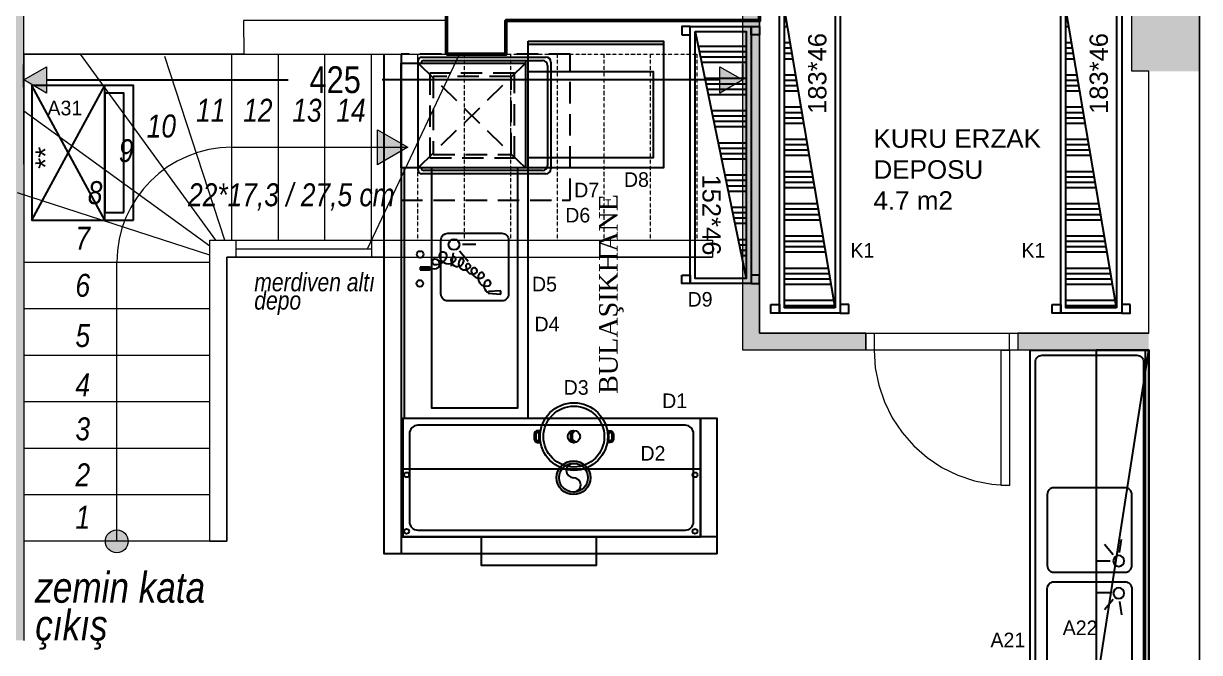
# Model space of a CAD drawing. Header units: millimetres. Extents: x 2975 to 4395, y 1592 to 4704.
# Drawn here: x 3700 to 4395, y 1998 to 2370 of the extents above; entities that cross this region are included whole.
import ezdxf
from ezdxf.enums import TextEntityAlignment as Align

# ---------------------------------------------------------------- set-up
doc = ezdxf.new("R2010")
doc.units = ezdxf.units.MM
doc.linetypes.add('DASHED', pattern=[19.05, 12.7, -6.35])
doc.linetypes.add('Style de ligne -5', pattern=[0.41656, 0.13885, -0.27771])
for name, color, linetype, lineweight in [('ALAN', 7, 'Continuous', 5), ('betonarme_AE', 7, 'Continuous', 50), ('Duvar', 7, 'Continuous', 5), ('Genel', 7, 'Continuous', 5), ('Kapen', 7, 'Continuous', 5), ('Kolon', 7, 'Continuous', 5), ('Yazı', 7, 'Continuous', 5)]:
    doc.layers.add(name, color=color, linetype=linetype, lineweight=lineweight)
doc.layers.add('Cotation', color=1, linetype='Continuous', lineweight=5, true_color=0xff0000)
for name, color, linetype in [('Kıtc-002 Çizgi', 7, 'Continuous'), ('Kıtc-040 Davlumbaz', 4, 'Continuous'), ('Kıtc-041 İstif Rafı', 7, 'Continuous'), ('S2000-002 Çizgi', 7, 'Continuous')]:
    doc.layers.add(name, color=color, linetype=linetype)
doc.styles.add('Arial Narrow', font='ARIALN.TTF')
doc.styles.add('Arial Narrow (italic)', font='ARIALNI.TTF')
doc.styles.get("Standard").update_dxf_attribs({"font": 'arial.ttf'})
doc.styles.add('TAKSİM', font='GOTHIC.TTF', dxfattribs={"height": 20})
doc.dimstyles.new('Ölçü 1', dxfattribs={"dimtxt": 20.137731, "dimasz": 13.506152, "dimexe": 9, "dimexo": 14.2875, "dimgap": 0, "dimtad": 0, "dimdec": 1, "dimtxsty": 'Arial Narrow', "dimblk": 'VW_FILLEDARROW-1', "dimblk1": 'VW_FILLEDARROW-1', "dimblk2": 'VW_FILLEDARROW-1', "dimcen": 0, "dimazin": 0, "dimtfac": 1, "dimtdec": 1, "dimtix": 1, "dimtmove": 0, "dimatfit": 0, "dimldrblk": 'VW_FILLEDARROW-2', "dimfxl": 9, "dimfxlon": 1, "dimfrac": 2, "dimtolj": 1, "dimarcsym": 0})

# ---------------------------------------------------------------- blocks, each defined once
blk = doc.blocks.new('VW_FILLEDARROW-1')
at = {"linetype": 'Continuous', "lineweight": 0}
blk.add_hatch(color=0, dxfattribs=at).paths.add_polyline_path([(-1, 0.577), (0, 0), (-1, -0.577)])
at = {"color": 0, "lineweight": 5, "flags": 128}
blk.add_lwpolyline([(-1, 0.577), (0, 0), (-1, -0.577)], close=True, dxfattribs=at)
blk = doc.blocks.new('*D71')
at = {"layer": 'Cotation', "color": 0, "lineweight": -2, "transparency": 16777216}
for p, q in [((3700.22, 2332.19), (3700.22, 2345.44)), ((4125.25, 2336.44), (4125.25, 2345.44)), ((3713.73, 2336.44), (3856.55, 2336.44)), ((4111.74, 2336.44), (3912.12, 2336.44))]:
    blk.add_line(p, q, dxfattribs=at)
at = {"layer": 'Defpoints', "color": 0, "transparency": 16777216}
for p in [(4125.25, 2336.44), (4125.25, 2336.44), (3700.22, 2317.9)]:
    blk.add_point(p, dxfattribs=at)
at = {"layer": 'Cotation', "color": 0, "lineweight": -2, "transparency": 16777216, "xscale": 13.50615234375, "yscale": 13.50615234375, "zscale": 13.50615234375, "rotation": 180}
blk.add_blockref('VW_FILLEDARROW-1', (3700.22, 2336.44), dxfattribs=at)
at = {"layer": 'Cotation', "color": 0, "lineweight": -2, "transparency": 16777216, "xscale": 13.50615234375, "yscale": 13.50615234375, "zscale": 13.50615234375}
blk.add_blockref('VW_FILLEDARROW-1', (4125.25, 2336.44), dxfattribs=at)
at = {"layer": 'Cotation', "color": 0, "transparency": 16777216, "insert": (3884.34, 2336.44), "char_height": 15.858, "attachment_point": 5, "style": 'Arial Narrow'}
blk.add_mtext('\\A1;425', dxfattribs=at)
blk = doc.blocks.new('VW_FILLEDARROW-2')
at = {"linetype": 'Continuous', "lineweight": 0}
blk.add_hatch(color=0, dxfattribs=at).paths.add_polyline_path([(-1, 0.577), (0, 0), (-1, -0.577)])
at = {"color": 0, "lineweight": 5, "flags": 128}
blk.add_lwpolyline([(-1, 0.577), (0, 0), (-1, -0.577)], close=True, dxfattribs=at)
blk = doc.blocks.new('Groupe-88-1')
at = {"layer": 'Kapen', "color": 7, "lineweight": 5}
blk.add_line((0, -5, -1000), (0, 5, -1000), dxfattribs=at)
blk = doc.blocks.new('Groupe-89-1')
at = {"layer": 'Kapen', "color": 7, "lineweight": 5}
blk.add_line((90, -5, -1000), (90, 5, -1000), dxfattribs=at)
blk = doc.blocks.new('Groupe-90-1')
at = {"layer": 'Kapen', "flags": 128}
blk.add_lwpolyline([(85, 5), (84.32, 15.44), (82.27, 25.71), (78.91, 35.61), (74.28, 45), (68.47, 53.7), (61.57, 61.57), (53.7, 68.47), (45, 74.28), (35.61, 78.91), (25.71, 82.27), (15.44, 84.32), (5, 85)], dxfattribs=at)
for points in [[(5, 5), (5, 85), (10, 85), (10, 5)], [(0, 5), (5, 5), (5, -5), (0, -5)], [(85, 5), (90, 5), (90, -5), (85, -5)]]:
    blk.add_lwpolyline(points, close=True, dxfattribs=at)
at = {"layer": 'Kapen', "color": 7}
for name in ['Groupe-88-1', 'Groupe-89-1']:
    blk.add_blockref(name, (0, 0), dxfattribs=at)
blk = doc.blocks.new('NNA_IfcDoor (2D)-11')
at = {"layer": 'Kapen', "color": 7}
blk.add_blockref('Groupe-90-1', (0, 0), dxfattribs=at)
at = {"layer": 'Kapen', "color": 0, "flags": 1}
for tag in ['IFC_UUID', 'instanceID', 'prm0_name', 'prm0_type', 'prm0_value', 'prm1_name', 'prm1_type', 'prm1_value', 'prm2_name', 'prm2_type', 'prm2_value', 'prm3_name', 'prm3_type', 'prm3_value', 'prm4_name', 'prm4_type', 'prm4_value', 'prm5_name', 'prm5_type', 'prm5_value', 'prm6_name', 'prm6_type', 'prm6_value', 'prm7_name', 'prm7_type', 'prm7_value', 'prm8_name', 'prm8_type', 'prm8_value', 'prm9_name', 'prm9_type', 'prm9_value']:
    blk.add_attdef(tag, (-9962.13, -733.4), '', height=0.018, dxfattribs=at)
blk = doc.blocks.new('A$C53E03B34')
at = {"layer": 'Kıtc-002 Çizgi'}
for points in [[(3.74, 16.55), (2, 16.55, -0.414214), (0, 18.55), (0, 21.45, -0.414214), (2, 23.45), (3.74, 23.45)], [(43.14, 16.55), (44.87, 16.55, 0.414214), (46.87, 18.55), (46.87, 21.45, 0.414214), (44.87, 23.45), (43.14, 23.45)]]:
    blk.add_lwpolyline(points, format="xyb", dxfattribs=at)
for points in [[(2.83, 17.55), (2, 17.55, -0.414214), (1, 18.55), (1, 21.45, -0.414214), (2, 22.45), (2.83, 22.45)], [(44.05, 17.55), (44.87, 17.55, 0.414214), (45.87, 18.55), (45.87, 21.45, 0.414214), (44.87, 22.45), (44.05, 22.45)]]:
    blk.add_lwpolyline(points, format="xyb", close=True, dxfattribs=at)
for points in [[(22.08, 23.4), (24.16, 21.79), (24.16, 18.12), (22.75, 16.4)], [(23.49, 23.65), (25.16, 22.26), (25.16, 17.69), (23.76, 16.35)]]:
    blk.add_lwpolyline(points, dxfattribs=at)
for radius in [20, 18, 3.66]:
    blk.add_circle((23.44, 20), radius, dxfattribs=at)
blk = doc.blocks.new('A$C15922AFF')
at = {"layer": 'Kıtc-002 Çizgi'}
h = blk.add_hatch(color=256, dxfattribs=at)
edge = h.paths.add_edge_path()
edge.add_arc((75.01, 44.34), 10, 0, 360)
edge = h.paths.add_edge_path(flags=17)
edge.add_arc((75.01, 44.34), 8.5, 0, 360)
blk.add_lwpolyline([(0, 9.34), (176, 9.34), (176, 79.34), (0, 79.34)], close=True, dxfattribs=at)
blk.add_lwpolyline([(9, 13.34), (167, 13.34, 0.414214), (172, 18.34), (172, 70.34, 0.414214), (167, 75.34), (9, 75.34, 0.414214), (4, 70.34), (4, 18.34, 0.414214)], format="xyb", close=True, dxfattribs=at)
for radius in [10, 8.5]:
    blk.add_circle((75.01, 44.34), radius, dxfattribs=at)
for centre, start, end in [((75.01, 48.59), 90, 270), ((75.01, 40.09), 270, 90)]:
    blk.add_arc(centre, 4.25, start, end, dxfattribs=at)
blk.add_blockref('A$C53E03B34', (51.35, 0), dxfattribs=at)
blk = doc.blocks.new('A$C7ED97EAE')
at = {"layer": 'Kıtc-002 Çizgi'}
for p, q in [((3.5, 88.5), (65.5, 88.5)), ((3.5, 15), (3.5, 88.5)), ((65.5, 88.5), (65.5, 15)), ((0, 3), (0, 76.5)), ((2, 78.5), (3.5, 78.5)), ((3.5, 78.5), (65.5, 78.5)), ((3.5, 76.5), (3.5, 76.5)), ((65.5, 78.5), (67, 78.5)), ((65.5, 76.5), (65.5, 76.5)), ((69, 76.5), (69, 3)), ((2, 5), (2, 75)), ((67, 75), (67, 5)), ((65.5, 15), (3.5, 15)), ((67, 15), (65.5, 15)), ((66, 0), (3, 0)), ((64, 2), (5, 2))]:
    blk.add_line(p, q, dxfattribs=at)
at = {"layer": 'Kıtc-002 Çizgi', "linetype": 'DASHED'}
for p, q in [((65.5, 78.5), (3.5, 15)), ((65.5, 15), (3.5, 78.5))]:
    blk.add_line(p, q, dxfattribs=at)
for points in [[(9.5, 21.5), (59.5, 21.5), (59.5, 71.5), (9.5, 71.5)], [(11.5, 23.5), (57.5, 23.5), (57.5, 69.5), (11.5, 69.5)]]:
    blk.add_lwpolyline(points, close=True, dxfattribs=at)
at = {"layer": 'Kıtc-002 Çizgi'}
for centre, radius, start, end in [((2, 76.5), 2, 90, 180), ((3.5, 75), 1.5, 90, 180), ((65.5, 75), 1.5, 0, 90), ((67, 76.5), 2, 0, 90), ((3, 3), 3, 180, 270), ((5, 5), 3, 180, 270), ((64, 5), 3, 270, 0), ((66, 3), 3, 270, 0)]:
    blk.add_arc(centre, radius, start, end, dxfattribs=at)
blk = doc.blocks.new('A$C7BE05278')
at = {"layer": 'Kıtc-002 Çizgi'}
h = blk.add_hatch(color=256, dxfattribs=at)
h.paths.add_polyline_path([(4.65, 9.9, -0.025454), (4.81, 10.42, 0.278063), (0.77, 7.52), (1.23, 7.32, -0.265675)])
h.paths.add_polyline_path([(5.35, 10.43, 0.028094), (4.81, 10.42, 0.025454), (4.65, 9.9, -0.030609), (5.18, 9.93, -0.027259)])
h.paths.add_polyline_path([(5.35, 10.43, 0.027259), (5.18, 9.93, -0.171751), (7.9, 8.98), (7.9, 8.98), (7.9, 8.98, -1.347305), (5.22, 7.15, -0.147228), (5.18, 9.93, 0.030609), (4.65, 9.9, 0.138731), (4.75, 7, 1.347306), (8.21, 9.37, 0.162476)])
h.paths.add_polyline_path([(12.46, 12.66), (12.73, 13.08, 0.483116), (4.81, 10.42, -0.028094), (5.35, 10.43, -0.470681)])
for p, q in [((14.4, 47.58), (14.34, 41.67)), ((14.4, 47.58), (14.34, 41.67)), ((15.96, 47.57), (14.4, 47.58)), ((15.96, 47.57), (14.4, 47.58)), ((15.05, 47.56), (14.97, 38.92)), ((15.9, 41.65), (15.96, 47.57)), ((15.9, 41.65), (15.96, 47.57)), ((14.34, 41.67), (15.9, 41.65)), ((14.34, 41.67), (15.9, 41.65)), ((0.47, 7.33), (0, 0.02)), ((0.47, 7.33), (0, 0.02)), ((1.54, 7.31), (0.47, 7.33)), ((1.54, 7.31), (0.47, 7.33)), ((1.86, 0), (1.54, 7.31)), ((1.86, 0), (1.54, 7.31)), ((0, 0.02), (1.86, 0))]:
    blk.add_line(p, q, dxfattribs=at)
for centre in [(6.31, 47.78), (23.47, 47.61)]:
    blk.add_circle(centre, 1.99, dxfattribs=at)
for centre, radius, start, end in [((17.83, 38.9), 2.86, 179.43001, 359.43001), ((19.09, 38.88), 1.6, 359.43001, 179.43001), ((25.13, 38.82), 7.64, 179.43001, 242.03458), ((23.49, 30.88), 5.53, 105.76632, 225.7833), ((22.59, 34.05), 2.23, 242.03458, 105.76632), ((20, 25.62), 3.8, 74.94983, 261.67628), ((20.62, 27.93), 1.41, 225.7833, 74.94983), ((18.07, 21.08), 3.83, 52.40892, 229.11119), ((19.64, 23.11), 1.26, 261.67628, 52.40892), ((14.42, 12.56), 4.98, 103.11986, 200.77428), ((15.59, 16.68), 3.77, 86.01564, 220.67721), ((13.69, 15.69), 1.76, 236.80878, 103.11986), ((16.45, 19.21), 1.37, 229.11119, 116.32433), ((4.79, 5.59), 4.31, 51.245, 156.7533), ((9.42, 8.58), 4.83, 57.01034, 197.57947), ((6.43, 7.63), 1.7, 197.57947, 51.245), ((11.21, 11.34), 1.54, 200.77428, 57.01034)]:
    blk.add_arc(centre, radius, start, end, dxfattribs=at)
blk.add_solid([(15.9, 41.65), (14.34, 41.67), (15.96, 47.57), (14.4, 47.58)], dxfattribs=at)
blk = doc.blocks.new('A$C7A936ED9')
at = {"layer": 'Kıtc-002 Çizgi'}
for p, q in [((97.68, 44.26), (89.87, 45.37)), ((98.92, 40.45), (92.82, 35.45)), ((102.82, 38.79), (102.82, 30.9))]:
    blk.add_line(p, q, dxfattribs=at)
for points in [[(148, 75), (0, 75), (0, 0), (148, 0)], [(148, 75), (0, 75), (0, 73), (148, 73)], [(148, 57), (6, 57), (6, 6), (148, 6)]]:
    blk.add_lwpolyline(points, close=True, dxfattribs=at)
blk.add_lwpolyline([(105.34, 11.5), (73.34, 11.5, -0.414214), (69.34, 15.5), (69.34, 47.5, -0.414214), (73.34, 51.5), (105.34, 51.5, -0.414214), (109.34, 47.5), (109.34, 15.5, -0.414214)], format="xyb", close=True, dxfattribs=at)
blk.add_circle((102.63, 43.76), 3.19, dxfattribs=at)
blk.add_blockref('A$C7BE05278', (73.38, 16.16), dxfattribs=at)
blk = doc.blocks.new('A$C483B09BF')
at = {"layer": 'Kıtc-002 Çizgi'}
for points in [[(75, 80), (75, 0), (0, 0), (0, 80)], [(57, 80), (57, 6), (6, 6), (6, 80)], [(75, 80), (75, 0), (73, 0), (73, 80)]]:
    blk.add_lwpolyline(points, close=True, dxfattribs=at)
blk = doc.blocks.new('A$C47745963')
at = {"layer": 'Kıtc-041 İstif Rafı'}
h = blk.add_hatch(dxfattribs=at)
h.set_pattern_fill('ANSI34', color=254, angle=45)
h.set_pattern_definition([(90, (8635.455, 5912.05), (-19.05, 4e-15), []), (90, (8638.63, 5915.225), (-19.05, 4e-15), []), (90, (8641.805, 5918.4), (-19.05, 4e-15), []), (90, (8644.98, 5921.575), (-19.05, 4e-15), [])])
h.paths.add_polyline_path([(3, 38), (3, 8), (149, 38)])
blk.add_line((3, 8), (149, 38), dxfattribs=at)
for points in [[(5, 46), (5, 41), (0, 41), (0, 46)], [(147, 46), (147, 41), (152, 41), (152, 46)], [(0, 5), (0, 41), (152, 41), (152, 5)], [(3, 8), (3, 38), (149, 38), (149, 8)], [(5, 0), (5, 5), (0, 5), (0, 0)], [(147, 0), (147, 5), (152, 5), (152, 0)]]:
    blk.add_lwpolyline(points, close=True, dxfattribs=at)
blk.add_text('152*46', height=10.8, dxfattribs=at).set_placement((87.53, 12.23))
blk = doc.blocks.new('A$C75205359')
at = {"layer": 'Kıtc-002 Çizgi'}
for p, q in [((51.34, 52.76), (43.53, 53.87)), ((52.57, 48.95), (46.47, 43.95)), ((79.08, 48.95), (85.17, 43.95)), ((80.31, 52.76), (88.12, 53.87)), ((56.48, 47.29), (56.48, 39.4)), ((75.17, 47.29), (75.17, 39.4))]:
    blk.add_line(p, q, dxfattribs=at)
for points in [[(0, 68), (200, 68), (200, 70), (0, 70)], [(0, 0), (200, 0), (200, 70), (0, 70)]]:
    blk.add_lwpolyline(points, close=True, dxfattribs=at)
for points in [[(7, 3), (193, 3, 0.414214), (197, 7), (197, 63, 0.414214), (193, 67), (7, 67, 0.414214), (3, 63), (3, 7, 0.414214)], [(17, 10), (59, 10, 0.414214), (63, 14), (63, 56, 0.414214), (59, 60), (17, 60, 0.414214), (13, 56), (13, 14, 0.414214)], [(114.65, 10), (72.65, 10, -0.414214), (68.65, 14), (68.65, 56, -0.414214), (72.65, 60), (114.65, 60, -0.414214), (118.65, 56), (118.65, 14, -0.414214)]]:
    blk.add_lwpolyline(points, format="xyb", close=True, dxfattribs=at)
for centre in [(56.29, 52.26), (75.36, 52.26)]:
    blk.add_circle(centre, 3.19, dxfattribs=at)
blk = doc.blocks.new('A$C399B745A')
at = {"layer": 'Kıtc-041 İstif Rafı'}
h = blk.add_hatch(dxfattribs=at)
h.set_pattern_fill('ANSI34', color=254, angle=45)
h.set_pattern_definition([(90, (8635.455, 6028.05), (-19.05, 4e-15), []), (90, (8638.63, 6031.225), (-19.05, 4e-15), []), (90, (8641.805, 6034.4), (-19.05, 4e-15), []), (90, (8644.98, 6037.575), (-19.05, 4e-15), [])])
h.paths.add_polyline_path([(180, 38), (3, 38), (3, 8)])
blk.add_line((3, 8), (180, 38), dxfattribs=at)
for points in [[(5, 46), (5, 41), (0, 41), (0, 46)], [(178, 46), (178, 41), (183, 41), (183, 46)], [(0, 5), (0, 41), (183, 41), (183, 5)], [(3, 8), (3, 38), (180, 38), (180, 8)], [(5, 0), (5, 5), (0, 5), (0, 0)], [(178, 0), (178, 5), (183, 5), (183, 0)]]:
    blk.add_lwpolyline(points, close=True, dxfattribs=at)
blk.add_text('183*46', height=10.8, dxfattribs=at).set_placement((117.79, 13.18))
blk = doc.blocks.new('A$C73F90BF7')
at = {"layer": 'S2000-002 Çizgi'}
for points in [[(0, 0), (79.69, 0), (79.69, 60), (0, 60)], [(4.59, 5.64), (75.1, 5.64), (75.1, 16.91), (4.59, 16.91)]]:
    blk.add_lwpolyline(points, close=True, dxfattribs=at)
for points in [[(0, 16.91), (79.69, 60)], [(0, 60), (79.69, 16.91)], [(0, 16.91), (79.69, 16.91)]]:
    blk.add_lwpolyline(points, dxfattribs=at)
blk.add_text('**', height=12, dxfattribs=at).set_placement((30.35, 46.01))

msp = doc.modelspace()

# ---------------------------------------------------------------- hatches: boundary and pattern name
at = {"layer": 'Genel', "linetype": 'Continuous', "lineweight": 0}
msp.add_hatch(color=7, dxfattribs=at).paths.add_polyline_path([(3909.25, 2306.94), (3927.25, 2296.54), (3909.25, 2286.15)])
h = msp.add_hatch(color=7, dxfattribs=at)
edge = h.paths.add_edge_path()
edge.add_arc((3755.22, 2063.52), 6.75, 0, 360)

# ---------------------------------------------------------------- linework, layer by layer
for p, q in [((4334.24, 1976.55, -1000), (4365.24, 2176.55, -1000)), ((4038.63, 2056.14, -1000), (3923.33, 2056.14, -1000)), ((3970.9, 2056.14, -1000), (3923.33, 2056.14, -1000)), ((4110.22, 2056.14, -1000), (4038.63, 2056.14, -1000)), ((4110.22, 2056.14, -1000), (4038.63, 2056.14, -1000))]:
    msp.add_line(p, q)
at = {"elevation": -1000}
for points in [[(3923.33, 2351.54), (3923.33, 2056.14), (3913.33, 2056.14), (3913.33, 2351.54)], [(4110.22, 2056.14), (4110.22, 2136.14), (4100.22, 2136.14), (4100.22, 2066.14), (3923.33, 2066.14)], [(4110.22, 2056.14), (4110.22, 2066.14), (4100.22, 2066.14), (4100.22, 2066.14), (3923.33, 2066.14)]]:
    msp.add_lwpolyline(points, dxfattribs=at)
for points in [[(4365.24, 2176.55), (4334.24, 2176.55), (4334.24, 1976.55), (4365.24, 1976.55)], [(3923.33, 2066.14), (4100.22, 2066.14), (4100.22, 2106.14), (3923.33, 2106.14)], [(4038.63, 2066.14), (4038.63, 2049.13), (3970.9, 2049.13), (3970.9, 2066.14)]]:
    msp.add_lwpolyline(points, close=True, dxfattribs=at)
for centre in [(3926.55, 2102.81, -2000), (4097, 2102.81, -2000), (3926.55, 2069.46, -2000), (4097, 2069.46, -2000)]:
    msp.add_circle(centre, 1.44)
at = {"layer": 'ALAN', "color": 7, "linetype": 'Continuous', "lineweight": 9, "flags": 128}
msp.add_lwpolyline([(4135.24, 2391.54), (4135.24, 2186.54), (4365.24, 2186.54), (4365.24, 2341.54), (4355.25, 2341.54), (4355.25, 2391.54)], close=True, dxfattribs=at)
at = {"layer": 'ALAN', "color": 7, "linetype": 'Continuous', "lineweight": 9}
msp.add_lwpolyline([(3541.25, 1621.54), (3950.25, 1621.54), (3950.25, 1681.54), (3990.25, 1681.54), (3990.25, 1621.54), (4365.24, 1621.54), (4365.24, 2176.55), (4125.25, 2176.54), (4125.25, 2371.54), (3985.25, 2371.54), (3985.25, 2351.54), (3950.25, 2351.54), (3950.25, 2371.55), (3830.22, 2371.54), (3830.25, 2351.54), (3700.22, 2351.54), (3700.22, 2004.92)], dxfattribs=at)
at = {"layer": 'betonarme_AE', "elevation": -1000}
msp.add_lwpolyline([(3950.22, 2351.54), (3950.22, 2401.54), (4135.22, 2401.54), (4135.22, 2371.54), (3985.23, 2371.54), (3985.23, 2351.54), (3950.22, 2351.54)], dxfattribs=at)
at = {"layer": 'Duvar'}
for p, q in [((3700.22, 2286.54, -1000), (3700.22, 2876.54, -1000)), ((4395.22, 1591.54, -1000), (4395.22, 2816.54, -1000)), ((4125.25, 2176.54, -1000), (4125.24, 2401.54, -1000)), ((4135.25, 2186.54, -1000), (4135.24, 2391.54, -1000)), ((3700.22, 2291.54, -1000), (3700.22, 2004.92, -1000)), ((3913.33, 2241.54), (3913.33, 2231.54, -2000)), ((4040.75, 2241.54, 1000), (4040.75, 2231.54, -1000)), ((4107.29, 2241.54, -1000), (4107.29, 2231.54, -1000)), ((3825.75, 2236.54, 0.05), (3905.75, 2236.54, 0.05)), ((4197.94, 2186.55, -1000), (4135.25, 2186.54, -1000)), ((4365.24, 2186.55, -1000), (4287.94, 2186.55, -1000)), ((4197.94, 2176.55, -1000), (4125.25, 2176.54, -1000)), ((4365.24, 2176.55, -1000), (4287.94, 2176.55, -1000))]:
    msp.add_line(p, q, dxfattribs=at)
for points, elevation in [([(3913.33, 2241.54), (3913.33, 2231.54), (3820.22, 2231.54), (3820.22, 2063.52), (3810.22, 2063.52), (3810.22, 2241.54), (3913.33, 2241.54)], 1000), ([(3825.75, 2241.54), (3905.75, 2241.54), (3905.75, 2231.54), (3825.75, 2231.54)], 1000.05), ([(4040.75, 2241.54), (4107.29, 2241.54), (4107.29, 2231.54), (4040.75, 2231.54)], 1000), ([(3810.22, 2063.52), (3820.22, 2063.52), (3820.22, 2063.52), (3810.22, 2063.52)], 1000)]:
    msp.add_lwpolyline(points, close=True, dxfattribs=dict(at, elevation=elevation))
at = {"layer": 'Duvar', "color": 7}
for points in [[(3685.22, 2876.54, -1000), (3685.22, 2286.54, -1000), (3700.22, 2876.54, -1000), (3700.22, 2286.54, -1000)], [(4135.25, 2186.54, -1000), (4125.25, 2176.54, -1000), (4135.24, 2391.54, -1000), (4125.24, 2401.54, -1000)], [(3690.22, 2291.54, -1000), (3700.22, 2291.54, -1000), (3690.22, 2004.92, -1000), (3700.22, 2004.92, -1000)], [(4197.94, 2186.55, -1000), (4197.94, 2176.55, -1000), (4135.25, 2186.54, -1000), (4125.25, 2176.54, -1000)], [(4365.24, 2186.55, -1000), (4365.24, 2176.55, -1000), (4287.94, 2186.55, -1000), (4287.94, 2176.55, -1000)]]:
    msp.add_solid(points, dxfattribs=at)
at = {"layer": 'Genel', "color": 7}
for p, q in [((3700.22, 2351.54, 1000), (3953.25, 2351.54, 1000)), ((3813.79, 2241.54, 1000), (3733.86, 2351.54, 1000)), ((3819.02, 2241.54, 1000), (3783.67, 2350.3, 1000)), ((3823.25, 2241.54, 1000), (3823.25, 2351.54, 1000)), ((3850.75, 2241.54, 1000), (3850.75, 2351.54, 1000)), ((3878.25, 2241.54, 1000), (3878.25, 2351.54, 1000)), ((3903.38, 2236.54, 1000), (3957.75, 2351.54, 1000)), ((3905.75, 2241.54, 1000), (3905.75, 2351.54, 1000)), ((3933.19, 2299.61, 1000), (3933.19, 2351.54, 1000)), ((3810.22, 2237.99, 1000), (3700.22, 2317.9, 1000)), ((3810.22, 2232.76, 1000), (3696.45, 2269.72, 1000)), ((3810.22, 2241.54, 1000), (3901.25, 2241.54, 1000)), ((3810.22, 2063.52, 1000), (3810.22, 2241.54, -1000)), ((3810.22, 2241.54, -1000), (4107.29, 2241.54, -1000)), ((3820.22, 2063.52, 1000), (3820.22, 2231.54, -1000)), ((3820.22, 2231.54, -1000), (4107.29, 2231.54, -1000)), ((3815.22, 2063.52, 1000), (3810.22, 2063.52, 1000))]:
    msp.add_line(p, q, dxfattribs=at)
at = {"layer": 'Genel', "color": 7, "linetype": 'Style de ligne -5'}
for p, q in [((3953.25, 2351.54, 1000), (4098.25, 2351.54, 1000)), ((3960.75, 2241.54, 1000), (3960.75, 2351.54, 1000)), ((3988.25, 2241.54, 1000), (3988.25, 2351.54, 1000)), ((4015.75, 2241.54, 1000), (4015.75, 2351.54, 1000)), ((4043.25, 2241.54, 1000), (4043.25, 2351.54, 1000)), ((4070.75, 2241.54, 1000), (4070.75, 2351.54, 1000)), ((4098.25, 2241.54, 1000), (4098.25, 2351.54, 1000)), ((3933.25, 2241.54, 1000), (3933.19, 2299.61, 1000))]:
    msp.add_line(p, q, dxfattribs=at)
at = {"layer": 'Genel'}
for p, q in [((3823.25, 2296.54, 1000), (3927.25, 2296.54, 1000)), ((3755.22, 2063.52, 1000), (3755.22, 2228.52, 1000))]:
    msp.add_line(p, q, dxfattribs=at)
at = {"layer": 'Genel', "color": 7, "linetype": 'Continuous'}
for p, q in [((3810.22, 2228.52, 1000), (3700.22, 2228.52, 1000)), ((3810.22, 2201.02, 1000), (3700.22, 2201.02, 1000)), ((3810.22, 2173.52, 1000), (3700.22, 2173.52, 1000)), ((3810.22, 2146.02, 1000), (3700.22, 2146.02, 1000)), ((3810.22, 2118.52, 1000), (3700.22, 2118.52, 1000)), ((3810.22, 2091.02, 1000), (3700.22, 2091.02, 1000)), ((3810.22, 2063.52, 1000), (3700.22, 2063.52, 1000))]:
    msp.add_line(p, q, dxfattribs=at)
at = {"layer": 'Genel', "color": 7, "lineweight": 5, "flags": 128}
msp.add_lwpolyline([(3909.25, 2306.94), (3927.25, 2296.54), (3909.25, 2286.15)], close=True, dxfattribs=at)
at = {"layer": 'Genel'}
msp.add_circle((3755.22, 2063.52, 1000), 6.75, dxfattribs=at)
at = {"layer": 'Genel', "color": 7}
msp.add_arc((3823.26, 2228.52, 1000), 68.03, 90.00844, 180, dxfattribs=at)
at = {"layer": 'Kolon', "color": 7}
for p, q in [((4395.22, 4704.44, -1000), (4395.25, 1591.54, -1000)), ((4365.24, 2176.55, -1000), (4365.24, 1621.54, -1000))]:
    msp.add_line(p, q, dxfattribs=at)
at = {"layer": 'Kolon', "color": 7, "elevation": 1000, "flags": 128}
msp.add_lwpolyline([(3953.25, 2351.54), (3950.25, 2351.54), (3950.25, 2401.54), (4135.25, 2401.54), (4135.25, 2371.54), (3985.25, 2371.54), (3985.25, 2351.54), (3953.25, 2351.54)], dxfattribs=at)
at = {"layer": 'Kolon', "color": 7}
msp.add_solid([(4355.25, 2341.54, 1000), (4395.25, 2341.54, 1000), (4355.25, 2401.54, 1000), (4395.25, 2401.54, 1000)], dxfattribs=at)
at = {"layer": 'Kıtc-040 Davlumbaz', "linetype": 'DASHED', "elevation": -1000}
msp.add_lwpolyline([(4023.33, 2265.38), (4023.33, 2351.54), (3923.33, 2351.54), (3923.33, 2265.38)], close=True, dxfattribs=at)

# ---------------------------------------------------------------- block references
for name, p, rotation in [('A$C483B09BF', (4078.33, 2284.38, -1000), 90), ('A$C7A936ED9', (3998.33, 2136.38, -1000), 90), ('A$C15922AFF', (4100.22, 2145.48, -1000), 180)]:
    msp.add_blockref(name, p, dxfattribs=dict(rotation=rotation))
at = {"xscale": -1, "rotation": 270}
msp.add_blockref('A$C75205359', (4295.24, 1976.55, -1000), dxfattribs=at)
at = {"layer": 'Kapen', "rotation": 179.9974201204786}
msp.add_blockref('NNA_IfcDoor (2D)-11', (4287.94, 2181.55), dxfattribs=at)
at = {"layer": 'Kıtc-002 Çizgi', "rotation": 90}
msp.add_blockref('A$C7ED97EAE', (4011.83, 2280.88, -1000), dxfattribs=at)
at = {"layer": 'Kıtc-041 İstif Rafı'}
for name, p, rotation in [('A$C399B745A', (4187.89, 2198.52), 90), ('A$C399B745A', (4354.26, 2198.52), 90), ('A$C47745963', (4089.22, 2368, -1000), 270)]:
    msp.add_blockref(name, p, dxfattribs=dict(at, rotation=rotation))
at = {"layer": 'S2000-002 Çizgi', "rotation": 90}
msp.add_blockref('A$C73F90BF7', (3765.08, 2253.49), dxfattribs=at)

# ---------------------------------------------------------------- texts
at = {"style": 'TAKSİM'}
for s, p in [('A31', (3724.53, 2315.46)), ('D8', (4062.39, 2273.15, -1000)), ('D7', (4032.99, 2266.96, -1000)), ('D6', (4027.72, 2252.11, -1000)), ('K1', (4195.97, 2231.29)), ('K1', (4297.09, 2231.29)), ('D5', (4008.04, 2211.33, -1000)), ('D9', (4100.02, 2202.33)), ('D4', (4009.52, 2187.67, -1000)), ('D3', (4026.78, 2150.21, -1000)), ('D1', (4084.99, 2142.32, -1000)), ('D2', (4072.16, 2111.27, -1000)), ('A22', (4324.68, 2008.06)), ('A21', (4281.97, 2000.84))]:
    msp.add_text(s, height=8.64, dxfattribs=at).set_placement(p, align=Align.CENTER)
at = {"layer": 'S2000-002 Çizgi', "color": 1, "insert": (4202.53, 2307.26, 1000), "char_height": 11, "width": 190.7712, "attachment_point": 1}
msp.add_mtext('KURU ERZAK\\PDEPOSU\\P4.7 m2', dxfattribs=at)
at = {"layer": 'S2000-002 Çizgi', "color": 1, "insert": (4040.3, 2150.72, -1000), "char_height": 11, "attachment_point": 1, "rotation": 90}
msp.add_mtext_dynamic_manual_height_columns('{\\fTimes New Roman Tur|b0|i0|c162|p18;BULAŞIKHANE}', width=190.7712, gutter_width=50, heights=[0], dxfattribs=at)
at = {"layer": 'Yazı', "color": 7, "attachment_point": 1, "line_spacing_factor": 0.996218, "style": 'Arial Narrow (italic)'}
for s, insert, char_height in [('11', (3802.1, 2325.25, 1000), 13.593), ('12', (3829.98, 2325.25, 1000), 13.593), ('13', (3858.99, 2325.25, 1000), 13.593), ('14', (3885.01, 2325.25, 1000), 13.593), ('10', (3772.91, 2315.94, 1000), 13.593), ('9', (3756.44, 2301.35, 1000), 13.59), ('8', (3738.1, 2276.55, 1000), 13.59), ('7', (3730.79, 2249.55, 1000), 13.59), ('6', (3730.79, 2221.74, 1000), 13.59), ('5', (3730.79, 2192.02, 1000), 13.59), ('4', (3730.79, 2162.83, 1000), 13.59), ('3', (3730.79, 2136.83, 1000), 13.59), ('2', (3730.79, 2109.66, 1000), 13.59), ('1', (3730.79, 2084.55, 1000), 13.59)]:
    msp.add_mtext(s, dxfattribs=dict(at, insert=insert, char_height=char_height))
at = {"layer": 'Yazı', "attachment_point": 1, "style": 'Arial Narrow (italic)'}
for s, insert, char_height, line_spacing_factor in [('22*17,3 / 27,5 cm', (3797.36, 2275.27, 1000), 13.593, 0.996218), ('merdiven altı', (3836.51, 2222.28), 10.8744, 0.844253), ('depo', (3836.51, 2211.45), 10.874, 0.844253), ('zemin kata\\Pçıkış', (3707.04, 2045.32, 1000), 18.124, 0.738721)]:
    msp.add_mtext(s, dxfattribs=dict(at, insert=insert, char_height=char_height, line_spacing_factor=line_spacing_factor))

# ---------------------------------------------------------------- dimensions: what is measured, and where the dimension line sits
at = {"layer": 'Cotation'}
dim = msp.add_linear_dim(base=(4125.25, 2336.44, 1000), p1=(3700.22, 2317.9, 1000), p2=(4125.25, 2336.44, 1000), dimstyle='Ölçü 1', override={"dimtxt": 15.858464, "dimgap": 13.11275, "dimtad": 1, "dimdec": 0, "dimpost": '<>', "dimtxsty": 'Arial Narrow', "dimtmove": 2}, dxfattribs=at)
dim.commit()
dim.dimension.update_dxf_attribs({"geometry": '*D71', "text_midpoint": (3884.34, 2336.44, 1000), "dimtype": 160})

doc.saveas('drawing.dxf')
